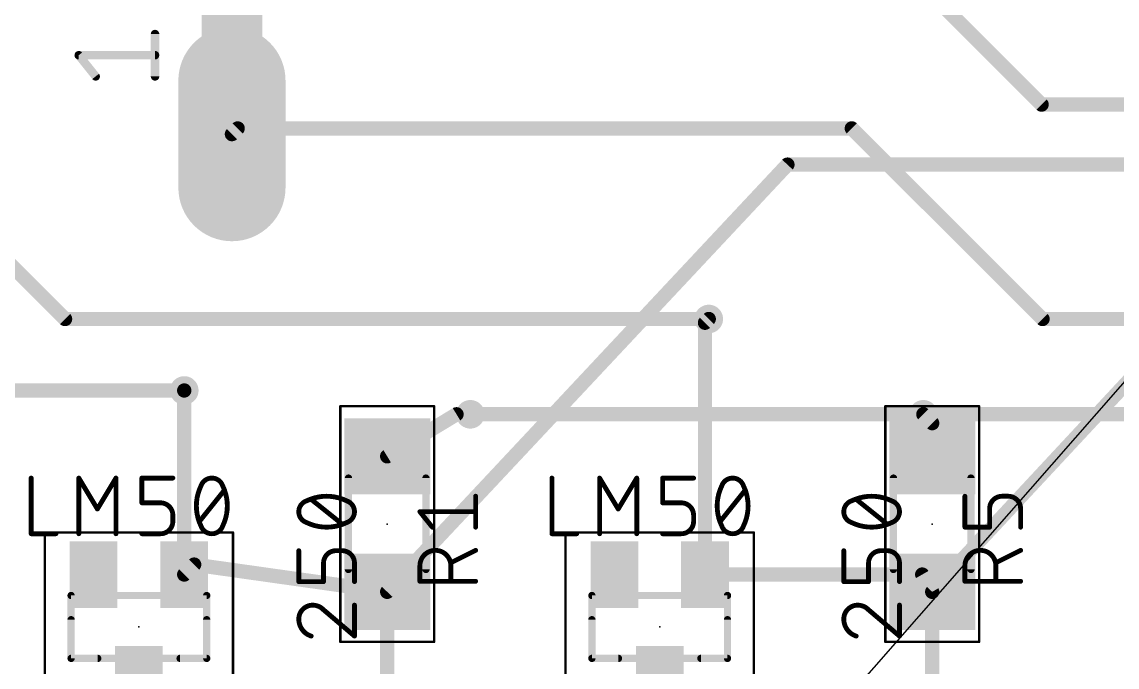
# Model space of a CAD drawing. Extents: x 38 to 139, y -3 to 81.
# Drawn here: x 72.1 to 95.06, y 41.19 to 54.74 of the extents above; entities that cross this region are included whole.
import ezdxf

# ---------------------------------------------------------------- set-up
doc = ezdxf.new("R2010")
doc.units = 0
for name, color, linetype in [('1', 12, 'CONTINUOUS'), ('16', 132, 'CONTINUOUS'), ('17', 110, 'CONTINUOUS'), ('18', 110, 'CONTINUOUS'), ('19', 53, 'CONTINUOUS'), ('21', 253, 'CONTINUOUS'), ('23', 53, 'CONTINUOUS'), ('25', 253, 'CONTINUOUS'), ('27', 253, 'CONTINUOUS'), ('39', 12, 'CONTINUOUS'), ('51', 253, 'CONTINUOUS')]:
    doc.layers.add(name, color=color, linetype=linetype)

# ---------------------------------------------------------------- blocks, each defined once
blk = doc.blocks.new('RECT')
blk.add_solid([(-0.5, -0.5), (0.5, -0.5), (-0.5, 0.5), (0.5, 0.5)])
blk = doc.blocks.new('LONGP100')
at = {"const_width": 1}
blk.add_lwpolyline([(-0.5, 0), (0.5, 0)], dxfattribs=at)
at = {"const_width": 0.5}
for points in [[(-0.5, 0.25, 1), (-0.5, -0.25)], [(0.5, -0.25, 1), (0.5, 0.25)]]:
    blk.add_lwpolyline(points, format="xyb", dxfattribs=at)
blk = doc.blocks.new('ROUNDV')
at = {"const_width": 0.5}
blk.add_lwpolyline([(0, -0.25, 1), (0, 0.25, 1), (0, -0.25)], format="xyb", dxfattribs=at)

msp = doc.modelspace()

# ---------------------------------------------------------------- linework, layer by layer
at = {"layer": '1', "const_width": 0.3}
for points in [[(79.756, 42.774), (88.15, 51.74)], [(88.15, 51.74), (109.278, 51.74)], [(91.186, 42.774), (98.78, 50.94)], [(86.421, 48.421), (86.5, 48.5)], [(86.421, 43.137), (86.421, 48.421)], [(75.499, 46.999), (75.5, 47)], [(75.499, 43.137), (75.499, 46.999)], [(79.756, 45.618), (81.21, 46.5)], [(81.21, 46.5), (81.5, 46.5)], [(91.186, 46.314), (91, 46.5)], [(91.186, 45.618), (91.186, 46.314)], [(75.708, 43.346), (75.499, 43.137)], [(79.756, 42.774), (75.708, 43.346)], [(86.421, 43.137), (90.977, 43.137)], [(90.977, 43.137), (91.186, 42.774)], [(79.756, 42.774), (79.756, 39.268)], [(91.186, 42.774), (91.186, 39.268)]]:
    msp.add_lwpolyline(points, dxfattribs=at)
at = {"layer": '1', "const_width": 0.15}
for points in [[(88.15, 51.815, 1), (88.15, 51.665)], [(88.2048, 51.6887, 1), (88.0952, 51.7913)], [(86.496, 48.421, 1), (86.346, 48.421)], [(86.368, 48.474, 1), (86.474, 48.368)], [(86.553, 48.447, 1), (86.447, 48.553)], [(75.574, 46.999, 1), (75.424, 46.999)], [(75.446, 47.052, 1), (75.552, 46.946)], [(75.553, 46.947, 1), (75.447, 47.053)], [(81.21, 46.575, 1), (81.21, 46.425)], [(81.2489, 46.4359, 1), (81.1711, 46.5641)], [(81.5, 46.425, 1), (81.5, 46.575)], [(91.053, 46.553, 1), (90.947, 46.447)], [(91.261, 46.314, 1), (91.111, 46.314)], [(91.133, 46.261, 1), (91.239, 46.367)], [(79.7171, 45.6821, 1), (79.7949, 45.5539)], [(91.111, 45.618, 1), (91.261, 45.618)], [(75.7185, 43.4203, 1), (75.6975, 43.2717)], [(75.761, 43.293, 1), (75.655, 43.399)], [(75.446, 43.19, 1), (75.552, 43.084)], [(75.424, 43.137, 1), (75.574, 43.137)], [(86.421, 43.212, 1), (86.421, 43.062)], [(86.346, 43.137, 1), (86.496, 43.137)], [(91.042, 43.1744, 1), (90.912, 43.0996)], [(90.977, 43.062, 1), (90.977, 43.212)], [(79.7012, 42.8253, 1), (79.8108, 42.7227)], [(79.831, 42.774, 1), (79.681, 42.774)], [(79.7455, 42.6997, 1), (79.7665, 42.8483)], [(91.261, 42.774, 1), (91.111, 42.774)], [(91.1311, 42.8251, 1), (91.2409, 42.7229)], [(91.121, 42.7366, 1), (91.251, 42.8114)]]:
    msp.add_lwpolyline(points, format="xyb", dxfattribs=at)
at = {"layer": '16', "const_width": 0.3}
for points in [[(93.48, 53), (78.86, 67.62)], [(98.5, 53), (93.48, 53)], [(73, 48.5), (69, 52.5)], [(76.62, 52.5), (76.5, 52.38)], [(89.5, 52.5), (76.62, 52.5)], [(93.5, 48.5), (89.5, 52.5)], [(86.5, 48.5), (73, 48.5)], [(98.5, 48.5), (93.5, 48.5)], [(75.5, 47), (58.5, 47)], [(81.5, 46.5), (91, 46.5)], [(91, 46.5), (101.5, 46.5)]]:
    msp.add_lwpolyline(points, dxfattribs=at)
at = {"layer": '16', "const_width": 0.15}
for points in [[(93.48, 53.075, 1), (93.48, 52.925)], [(93.427, 52.947, 1), (93.533, 53.053)], [(76.62, 52.575, 1), (76.62, 52.425)], [(76.673, 52.447, 1), (76.567, 52.553)], [(89.553, 52.553, 1), (89.447, 52.447)], [(89.5, 52.425, 1), (89.5, 52.575)], [(76.447, 52.433, 1), (76.553, 52.327)], [(73, 48.575, 1), (73, 48.425)], [(72.947, 48.447, 1), (73.053, 48.553)], [(86.5, 48.425, 1), (86.5, 48.575)], [(93.5, 48.575, 1), (93.5, 48.425)], [(93.447, 48.447, 1), (93.553, 48.553)], [(75.5, 46.925, 1), (75.5, 47.075)], [(81.5, 46.575, 1), (81.5, 46.425)], [(91, 46.575, 1), (91, 46.425)], [(91, 46.425, 1), (91, 46.575)]]:
    msp.add_lwpolyline(points, format="xyb", dxfattribs=at)
at = {"layer": '19'}
msp.add_line((63.5, 11), (122.08, 77.82), dxfattribs=at)
at = {"layer": '21', "const_width": 0.1524}
for points in [[(73.127, 41.377), (73.127, 42.189)], [(75.971, 42.189), (75.971, 41.377)], [(84.049, 41.377), (84.049, 42.189)], [(86.893, 42.189), (86.893, 41.377)], [(73.685, 41.377), (73.127, 41.377)], [(75.971, 41.377), (75.413, 41.377)], [(84.607, 41.377), (84.049, 41.377)], [(86.893, 41.377), (86.335, 41.377)]]:
    msp.add_lwpolyline(points, dxfattribs=at)
at = {"layer": '21', "const_width": 0.0762}
for points in [[(73.1651, 42.189, 1), (73.0889, 42.189)], [(76.0091, 42.189, 1), (75.9329, 42.189)], [(84.0871, 42.189, 1), (84.0109, 42.189)], [(86.9311, 42.189, 1), (86.8549, 42.189)], [(73.127, 41.4151, 1), (73.127, 41.3389)], [(73.0889, 41.377, 1), (73.1651, 41.377)], [(73.685, 41.3389, 1), (73.685, 41.4151)], [(75.413, 41.4151, 1), (75.413, 41.3389)], [(75.9329, 41.377, 1), (76.0091, 41.377)], [(75.971, 41.3389, 1), (75.971, 41.4151)], [(84.049, 41.4151, 1), (84.049, 41.3389)], [(84.0109, 41.377, 1), (84.0871, 41.377)], [(84.607, 41.3389, 1), (84.607, 41.4151)], [(86.335, 41.4151, 1), (86.335, 41.3389)], [(86.8549, 41.377, 1), (86.9311, 41.377)], [(86.893, 41.3389, 1), (86.893, 41.4151)]]:
    msp.add_lwpolyline(points, format="xyb", dxfattribs=at)
at = {"layer": '23'}
for p in [(79.756, 44.196), (91.186, 44.196), (74.549, 42.037), (85.471, 42.037)]:
    msp.add_point(p, dxfattribs=at)
at = {"layer": '25', "const_width": 0.1016}
for points in [[(81.6102, 44.1311), (81.6102, 44.7802)], [(91.8718, 44.1311), (91.8718, 44.7802)], [(92.7806, 44.7802), (92.6507, 44.7802)], [(92.3911, 44.5206), (92.3911, 44.1311)], [(93.0402, 44.1311), (93.0402, 44.5206)], [(80.7014, 44.1311), (80.4418, 44.4556)], [(80.4418, 44.4556), (81.6102, 44.4556)], [(92.3911, 44.1311), (91.8718, 44.1311)], [(81.6102, 43.6446), (81.0909, 43.3849)], [(93.0402, 43.6446), (92.5209, 43.3849)], [(80.4418, 42.9955), (80.4418, 43.32)], [(81.0909, 43.32), (81.0909, 42.9955)], [(91.8718, 42.9955), (91.8718, 43.32)], [(92.5209, 43.32), (92.5209, 42.9955)], [(81.6102, 42.9955), (80.4418, 42.9955)], [(93.0402, 42.9955), (91.8718, 42.9955)]]:
    msp.add_lwpolyline(points, dxfattribs=at)
at = {"layer": '25'}
for points, const_width in [([(81.6356, 44.7802, 1), (81.5848, 44.7802)], 0.0508), ([(91.8972, 44.7802, 1), (91.8464, 44.7802)], 0.0508), ([(92.6507, 44.7802, 0.4142), (92.3911, 44.5206)], 0.1016), ([(92.6507, 44.8056, 1), (92.6507, 44.7548)], 0.0508), ([(92.6507, 44.7548, 1), (92.6507, 44.8056)], 0.0508), ([(93.0402, 44.5206, 0.4142), (92.7806, 44.7802)], 0.1016), ([(92.7806, 44.8056, 1), (92.7806, 44.7548)], 0.0508), ([(92.7806, 44.7548, 1), (92.7806, 44.8056)], 0.0508), ([(92.4165, 44.5206, 1), (92.3657, 44.5206)], 0.0508), ([(93.0656, 44.5206, 1), (93.0148, 44.5206)], 0.0508), ([(80.4616, 44.4715, 1), (80.422, 44.4398)], 0.0508), ([(80.4418, 44.481, 1), (80.4418, 44.4302)], 0.0508), ([(81.6102, 44.4302, 1), (81.6102, 44.481)], 0.0508), ([(92.3657, 44.5206, 1), (92.4165, 44.5206)], 0.0508), ([(93.0148, 44.5206, 1), (93.0656, 44.5206)], 0.0508), ([(80.6816, 44.1152, 1), (80.7213, 44.147)], 0.0508), ([(81.5848, 44.1311, 1), (81.6356, 44.1311)], 0.0508), ([(91.8718, 44.1565, 1), (91.8718, 44.1057)], 0.0508), ([(91.8464, 44.1311, 1), (91.8972, 44.1311)], 0.0508), ([(92.3657, 44.1311, 1), (92.4165, 44.1311)], 0.0508), ([(92.3911, 44.1057, 1), (92.3911, 44.1565)], 0.0508), ([(93.0148, 44.1311, 1), (93.0656, 44.1311)], 0.0508), ([(81.0909, 43.32, 1), (80.4418, 43.32)], 0.1016), ([(81.6216, 43.6218, 1), (81.5988, 43.6673)], 0.0508), ([(92.5209, 43.32, 1), (91.8718, 43.32)], 0.1016), ([(93.0516, 43.6218, 1), (93.0288, 43.6673)], 0.0508), ([(81.0796, 43.4076, 1), (81.1023, 43.3622)], 0.0508), ([(92.5096, 43.4076, 1), (92.5323, 43.3622)], 0.0508), ([(80.4672, 43.32, 1), (80.4164, 43.32)], 0.0508), ([(80.4164, 43.32, 1), (80.4672, 43.32)], 0.0508), ([(81.1163, 43.32, 1), (81.0655, 43.32)], 0.0508), ([(81.0655, 43.32, 1), (81.1163, 43.32)], 0.0508), ([(91.8972, 43.32, 1), (91.8464, 43.32)], 0.0508), ([(91.8464, 43.32, 1), (91.8972, 43.32)], 0.0508), ([(92.5463, 43.32, 1), (92.4955, 43.32)], 0.0508), ([(92.4955, 43.32, 1), (92.5463, 43.32)], 0.0508), ([(80.4418, 43.0209, 1), (80.4418, 42.9701)], 0.0508), ([(80.4164, 42.9955, 1), (80.4672, 42.9955)], 0.0508), ([(81.0655, 42.9955, 1), (81.1163, 42.9955)], 0.0508), ([(81.6102, 42.9701, 1), (81.6102, 43.0209)], 0.0508), ([(91.8718, 43.0209, 1), (91.8718, 42.9701)], 0.0508), ([(91.8464, 42.9955, 1), (91.8972, 42.9955)], 0.0508), ([(92.4955, 42.9955, 1), (92.5463, 42.9955)], 0.0508), ([(93.0402, 42.9701, 1), (93.0402, 43.0209)], 0.0508)]:
    msp.add_lwpolyline(points, format="xyb", dxfattribs=dict(at, const_width=const_width))
at = {"layer": '27'}
for points, const_width in [([(74.8871, 53.5915), (74.8871, 54.4805)], 0.1778), ([(73.6425, 53.5915), (73.2869, 54.036)], 0.1778), ([(73.2869, 54.036), (74.8871, 54.036)], 0.1778), ([(72.2893, 45.1612), (72.2893, 43.9928)], 0.1016), ([(73.2889, 43.9928), (73.2889, 45.1612)], 0.1016), ([(73.2889, 45.1612), (73.6784, 44.5121)], 0.1016), ([(73.6784, 44.5121), (74.0678, 45.1612)], 0.1016), ([(74.0678, 45.1612), (74.0678, 43.9928)], 0.1016), ([(74.6111, 44.6419), (74.6111, 45.1612)], 0.1016), ([(74.6111, 45.1612), (75.2602, 45.1612)], 0.1016), ([(83.2113, 45.1612), (83.2113, 43.9928)], 0.1016), ([(84.2109, 43.9928), (84.2109, 45.1612)], 0.1016), ([(84.2109, 45.1612), (84.6004, 44.5121)], 0.1016), ([(84.6004, 44.5121), (84.9898, 45.1612)], 0.1016), ([(84.9898, 45.1612), (84.9898, 43.9928)], 0.1016), ([(85.5331, 44.6419), (85.5331, 45.1612)], 0.1016), ([(85.5331, 45.1612), (86.1822, 45.1612)], 0.1016), ([(75.819, 44.2524), (76.3383, 44.9016)], 0.1016), ([(86.741, 44.2524), (87.2603, 44.9016)], 0.1016), ([(75.0006, 44.6419), (74.6111, 44.6419)], 0.1016), ([(78.8106, 44.196), (78.1614, 44.7153)], 0.1016), ([(85.9226, 44.6419), (85.5331, 44.6419)], 0.1016), ([(90.2406, 44.196), (89.5914, 44.7153)], 0.1016), ([(75.2602, 44.2524), (75.2602, 44.3823)], 0.1016), ([(86.1822, 44.2524), (86.1822, 44.3823)], 0.1016), ([(72.2893, 43.9928), (72.8085, 43.9928)], 0.1016), ([(74.6111, 43.9928), (75.0006, 43.9928)], 0.1016), ([(83.2113, 43.9928), (83.7305, 43.9928)], 0.1016), ([(85.5331, 43.9928), (85.9226, 43.9928)], 0.1016), ([(77.9018, 42.9881), (77.9018, 43.6372)], 0.1016), ([(78.8106, 43.6372), (78.6807, 43.6372)], 0.1016), ([(89.3318, 42.9881), (89.3318, 43.6372)], 0.1016), ([(90.2406, 43.6372), (90.1107, 43.6372)], 0.1016), ([(78.4211, 43.3776), (78.4211, 42.9881)], 0.1016), ([(79.0702, 42.9881), (79.0702, 43.3776)], 0.1016), ([(89.8511, 43.3776), (89.8511, 42.9881)], 0.1016), ([(90.5002, 42.9881), (90.5002, 43.3776)], 0.1016), ([(78.4211, 42.9881), (77.9018, 42.9881)], 0.1016), ([(89.8511, 42.9881), (89.3318, 42.9881)], 0.1016), ([(79.0702, 41.8451), (79.0702, 42.4942)], 0.1016), ([(90.5002, 41.8451), (90.5002, 42.4942)], 0.1016), ([(78.4211, 42.3968), (79.0702, 41.8451)], 0.1016), ([(89.8511, 42.3968), (90.5002, 41.8451)], 0.1016)]:
    msp.add_lwpolyline(points, dxfattribs=dict(at, const_width=const_width))
for points, const_width in [([(74.9316, 54.4805, 1), (74.8427, 54.4805)], 0.0889), ([(73.3216, 54.0637, 1), (73.2522, 54.0082)], 0.0889), ([(73.2869, 54.0804, 1), (73.2869, 53.9915)], 0.0889), ([(74.8871, 53.9915, 1), (74.8871, 54.0804)], 0.0889), ([(73.6078, 53.5637, 1), (73.6772, 53.6192)], 0.0889), ([(74.8427, 53.5915, 1), (74.9316, 53.5915)], 0.0889), ([(72.3147, 45.1612, 1), (72.2639, 45.1612)], 0.0508), ([(73.3143, 45.1612, 1), (73.2635, 45.1612)], 0.0508), ([(73.3107, 45.1743, 1), (73.2671, 45.1481)], 0.0508), ([(74.0932, 45.1612, 1), (74.0424, 45.1612)], 0.0508), ([(74.0896, 45.1481, 1), (74.046, 45.1743)], 0.0508), ([(74.6365, 45.1612, 1), (74.5857, 45.1612)], 0.0508), ([(74.6111, 45.1866, 1), (74.6111, 45.1358)], 0.0508), ([(75.2602, 45.1358, 1), (75.2602, 45.1866)], 0.0508), ([(75.8515, 44.9989, 0.1139), (75.7541, 44.577)], 0.1016), ([(75.8274, 45.0072, 1), (75.8755, 44.9907)], 0.0508), ([(76.0786, 45.1612, 0.3205), (75.8515, 44.9989)], 0.1016), ([(75.8743, 44.9878, 1), (75.8286, 45.0101)], 0.0508), ([(76.3058, 44.9989, 0.3205), (76.0786, 45.1612)], 0.1016), ([(76.0786, 45.1866, 1), (76.0786, 45.1358)], 0.0508), ([(76.0786, 45.1358, 1), (76.0786, 45.1866)], 0.0508), ([(76.3287, 45.0101, 1), (76.283, 44.9878)], 0.0508), ([(76.4032, 44.577, 0.1139), (76.3058, 44.9989)], 0.1016), ([(76.2818, 44.9907, 1), (76.3299, 45.0072)], 0.0508), ([(83.2367, 45.1612, 1), (83.1859, 45.1612)], 0.0508), ([(84.2363, 45.1612, 1), (84.1855, 45.1612)], 0.0508), ([(84.2327, 45.1743, 1), (84.1891, 45.1481)], 0.0508), ([(85.0152, 45.1612, 1), (84.9644, 45.1612)], 0.0508), ([(85.0116, 45.1481, 1), (84.968, 45.1743)], 0.0508), ([(85.5585, 45.1612, 1), (85.5077, 45.1612)], 0.0508), ([(85.5331, 45.1866, 1), (85.5331, 45.1358)], 0.0508), ([(86.1822, 45.1358, 1), (86.1822, 45.1866)], 0.0508), ([(86.7735, 44.9989, 0.1139), (86.6761, 44.577)], 0.1016), ([(86.7494, 45.0072, 1), (86.7975, 44.9907)], 0.0508), ([(87.0006, 45.1612, 0.3205), (86.7735, 44.9989)], 0.1016), ([(86.7963, 44.9878, 1), (86.7506, 45.0101)], 0.0508), ([(87.2278, 44.9989, 0.3205), (87.0006, 45.1612)], 0.1016), ([(87.0006, 45.1866, 1), (87.0006, 45.1358)], 0.0508), ([(87.0006, 45.1358, 1), (87.0006, 45.1866)], 0.0508), ([(87.2507, 45.0101, 1), (87.205, 44.9878)], 0.0508), ([(87.3252, 44.577, 0.1139), (87.2278, 44.9989)], 0.1016), ([(87.2038, 44.9907, 1), (87.2519, 45.0072)], 0.0508), ([(76.3581, 44.8857, 1), (76.3185, 44.9174)], 0.0508), ([(78.486, 44.7802, 0.1139), (78.0641, 44.6828)], 0.1016), ([(78.9079, 44.6828, 0.1139), (78.486, 44.7802)], 0.1016), ([(78.486, 44.8056, 1), (78.486, 44.7548)], 0.0508), ([(78.486, 44.7548, 1), (78.486, 44.8056)], 0.0508), ([(87.2801, 44.8857, 1), (87.2405, 44.9174)], 0.0508), ([(89.916, 44.7802, 0.1139), (89.4941, 44.6828)], 0.1016), ([(90.3379, 44.6828, 0.1139), (89.916, 44.7802)], 0.1016), ([(89.916, 44.8056, 1), (89.916, 44.7548)], 0.0508), ([(89.916, 44.7548, 1), (89.916, 44.8056)], 0.0508), ([(74.6111, 44.6673, 1), (74.6111, 44.6165)], 0.0508), ([(74.5857, 44.6419, 1), (74.6365, 44.6419)], 0.0508), ([(75.2602, 44.3823, 0.4142), (75.0006, 44.6419)], 0.1016), ([(75.0006, 44.6673, 1), (75.0006, 44.6165)], 0.0508), ([(75.0006, 44.6165, 1), (75.0006, 44.6673)], 0.0508), ([(75.7541, 44.577, 0.1139), (75.8515, 44.1551)], 0.1016), ([(75.7795, 44.577, 1), (75.7287, 44.577)], 0.0508), ([(75.7287, 44.577, 1), (75.7795, 44.577)], 0.0508), ([(76.3058, 44.1551, 0.1139), (76.4032, 44.577)], 0.1016), ([(76.4286, 44.577, 1), (76.3778, 44.577)], 0.0508), ([(76.3778, 44.577, 1), (76.4286, 44.577)], 0.0508), ([(78.0641, 44.6828, 0.3205), (77.9018, 44.4556)], 0.1016), ([(78.0529, 44.7057, 1), (78.0752, 44.66)], 0.0508), ([(78.0723, 44.6588, 1), (78.0558, 44.7069)], 0.0508), ([(78.1773, 44.7351, 1), (78.1456, 44.6955)], 0.0508), ([(78.9162, 44.7069, 1), (78.8997, 44.6588)], 0.0508), ([(79.0702, 44.4556, 0.3205), (78.9079, 44.6828)], 0.1016), ([(78.8968, 44.66, 1), (78.9191, 44.7057)], 0.0508), ([(85.5331, 44.6673, 1), (85.5331, 44.6165)], 0.0508), ([(85.5077, 44.6419, 1), (85.5585, 44.6419)], 0.0508), ([(86.1822, 44.3823, 0.4142), (85.9226, 44.6419)], 0.1016), ([(85.9226, 44.6673, 1), (85.9226, 44.6165)], 0.0508), ([(85.9226, 44.6165, 1), (85.9226, 44.6673)], 0.0508), ([(86.6761, 44.577, 0.1139), (86.7735, 44.1551)], 0.1016), ([(86.7015, 44.577, 1), (86.6507, 44.577)], 0.0508), ([(86.6507, 44.577, 1), (86.7015, 44.577)], 0.0508), ([(87.2278, 44.1551, 0.1139), (87.3252, 44.577)], 0.1016), ([(87.3506, 44.577, 1), (87.2998, 44.577)], 0.0508), ([(87.2998, 44.577, 1), (87.3506, 44.577)], 0.0508), ([(89.4941, 44.6828, 0.3205), (89.3318, 44.4556)], 0.1016), ([(89.4829, 44.7057, 1), (89.5052, 44.66)], 0.0508), ([(89.5023, 44.6588, 1), (89.4858, 44.7069)], 0.0508), ([(89.6073, 44.7351, 1), (89.5756, 44.6955)], 0.0508), ([(90.3462, 44.7069, 1), (90.3297, 44.6588)], 0.0508), ([(90.5002, 44.4556, 0.3205), (90.3379, 44.6828)], 0.1016), ([(90.3268, 44.66, 1), (90.3491, 44.7057)], 0.0508), ([(73.6566, 44.5252, 1), (73.7001, 44.499)], 0.0508), ([(73.6566, 44.499, 1), (73.7001, 44.5252)], 0.0508), ([(75.2856, 44.3823, 1), (75.2348, 44.3823)], 0.0508), ([(75.2348, 44.3823, 1), (75.2856, 44.3823)], 0.0508), ([(77.9018, 44.4556, 0.3205), (78.0641, 44.2285)], 0.1016), ([(77.9272, 44.4556, 1), (77.8764, 44.4556)], 0.0508), ([(77.8764, 44.4556, 1), (77.9272, 44.4556)], 0.0508), ([(78.9079, 44.2285, 0.3205), (79.0702, 44.4556)], 0.1016), ([(79.0956, 44.4556, 1), (79.0448, 44.4556)], 0.0508), ([(79.0448, 44.4556, 1), (79.0956, 44.4556)], 0.0508), ([(84.5786, 44.5252, 1), (84.6221, 44.499)], 0.0508), ([(84.5786, 44.499, 1), (84.6221, 44.5252)], 0.0508), ([(86.2076, 44.3823, 1), (86.1568, 44.3823)], 0.0508), ([(86.1568, 44.3823, 1), (86.2076, 44.3823)], 0.0508), ([(89.3318, 44.4556, 0.3205), (89.4941, 44.2285)], 0.1016), ([(89.3572, 44.4556, 1), (89.3064, 44.4556)], 0.0508), ([(89.3064, 44.4556, 1), (89.3572, 44.4556)], 0.0508), ([(90.3379, 44.2285, 0.3205), (90.5002, 44.4556)], 0.1016), ([(90.5256, 44.4556, 1), (90.4748, 44.4556)], 0.0508), ([(90.4748, 44.4556, 1), (90.5256, 44.4556)], 0.0508), ([(75.0006, 43.9928, 0.4142), (75.2602, 44.2524)], 0.1016), ([(75.2856, 44.2524, 1), (75.2348, 44.2524)], 0.0508), ([(75.2348, 44.2524, 1), (75.2856, 44.2524)], 0.0508), ([(75.7992, 44.2683, 1), (75.8388, 44.2366)], 0.0508), ([(75.8755, 44.1633, 1), (75.8274, 44.1468)], 0.0508), ([(75.8515, 44.1551, 0.3205), (76.0786, 43.9928)], 0.1016), ([(75.8286, 44.1439, 1), (75.8743, 44.1662)], 0.0508), ([(76.0786, 43.9928, 0.3205), (76.3058, 44.1551)], 0.1016), ([(76.283, 44.1662, 1), (76.3287, 44.1439)], 0.0508), ([(76.3299, 44.1468, 1), (76.2818, 44.1633)], 0.0508), ([(78.0752, 44.2513, 1), (78.0529, 44.2056)], 0.0508), ([(78.0641, 44.2285, 0.1139), (78.486, 44.1311)], 0.1016), ([(78.0558, 44.2044, 1), (78.0723, 44.2525)], 0.0508), ([(78.486, 44.1311, 0.1139), (78.9079, 44.2285)], 0.1016), ([(78.486, 44.1565, 1), (78.486, 44.1057)], 0.0508), ([(78.486, 44.1057, 1), (78.486, 44.1565)], 0.0508), ([(78.7947, 44.1762, 1), (78.8264, 44.2158)], 0.0508), ([(78.8997, 44.2525, 1), (78.9162, 44.2044)], 0.0508), ([(78.9191, 44.2056, 1), (78.8968, 44.2513)], 0.0508), ([(85.9226, 43.9928, 0.4142), (86.1822, 44.2524)], 0.1016), ([(86.2076, 44.2524, 1), (86.1568, 44.2524)], 0.0508), ([(86.1568, 44.2524, 1), (86.2076, 44.2524)], 0.0508), ([(86.7212, 44.2683, 1), (86.7608, 44.2366)], 0.0508), ([(86.7975, 44.1633, 1), (86.7494, 44.1468)], 0.0508), ([(86.7735, 44.1551, 0.3205), (87.0006, 43.9928)], 0.1016), ([(86.7506, 44.1439, 1), (86.7963, 44.1662)], 0.0508), ([(87.0006, 43.9928, 0.3205), (87.2278, 44.1551)], 0.1016), ([(87.205, 44.1662, 1), (87.2507, 44.1439)], 0.0508), ([(87.2519, 44.1468, 1), (87.2038, 44.1633)], 0.0508), ([(89.5052, 44.2513, 1), (89.4829, 44.2056)], 0.0508), ([(89.4941, 44.2285, 0.1139), (89.916, 44.1311)], 0.1016), ([(89.4858, 44.2044, 1), (89.5023, 44.2525)], 0.0508), ([(89.916, 44.1311, 0.1139), (90.3379, 44.2285)], 0.1016), ([(89.916, 44.1565, 1), (89.916, 44.1057)], 0.0508), ([(89.916, 44.1057, 1), (89.916, 44.1565)], 0.0508), ([(90.2247, 44.1762, 1), (90.2564, 44.2158)], 0.0508), ([(90.3297, 44.2525, 1), (90.3462, 44.2044)], 0.0508), ([(90.3491, 44.2056, 1), (90.3268, 44.2513)], 0.0508), ([(72.2893, 44.0182, 1), (72.2893, 43.9674)], 0.0508), ([(72.2639, 43.9928, 1), (72.3147, 43.9928)], 0.0508), ([(72.8085, 43.9674, 1), (72.8085, 44.0182)], 0.0508), ([(73.2635, 43.9928, 1), (73.3143, 43.9928)], 0.0508), ([(74.0424, 43.9928, 1), (74.0932, 43.9928)], 0.0508), ([(74.6111, 44.0182, 1), (74.6111, 43.9674)], 0.0508), ([(75.0006, 44.0182, 1), (75.0006, 43.9674)], 0.0508), ([(75.0006, 43.9674, 1), (75.0006, 44.0182)], 0.0508), ([(76.0786, 44.0182, 1), (76.0786, 43.9674)], 0.0508), ([(76.0786, 43.9674, 1), (76.0786, 44.0182)], 0.0508), ([(83.2113, 44.0182, 1), (83.2113, 43.9674)], 0.0508), ([(83.1859, 43.9928, 1), (83.2367, 43.9928)], 0.0508), ([(83.7305, 43.9674, 1), (83.7305, 44.0182)], 0.0508), ([(84.1855, 43.9928, 1), (84.2363, 43.9928)], 0.0508), ([(84.9644, 43.9928, 1), (85.0152, 43.9928)], 0.0508), ([(85.5331, 44.0182, 1), (85.5331, 43.9674)], 0.0508), ([(85.9226, 44.0182, 1), (85.9226, 43.9674)], 0.0508), ([(85.9226, 43.9674, 1), (85.9226, 44.0182)], 0.0508), ([(87.0006, 44.0182, 1), (87.0006, 43.9674)], 0.0508), ([(87.0006, 43.9674, 1), (87.0006, 44.0182)], 0.0508), ([(77.9272, 43.6372, 1), (77.8764, 43.6372)], 0.0508), ([(78.6807, 43.6372, 0.4142), (78.4211, 43.3776)], 0.1016), ([(78.6807, 43.6626, 1), (78.6807, 43.6118)], 0.0508), ([(78.6807, 43.6118, 1), (78.6807, 43.6626)], 0.0508), ([(79.0702, 43.3776, 0.4142), (78.8106, 43.6372)], 0.1016), ([(78.8106, 43.6626, 1), (78.8106, 43.6118)], 0.0508), ([(78.8106, 43.6118, 1), (78.8106, 43.6626)], 0.0508), ([(89.3572, 43.6372, 1), (89.3064, 43.6372)], 0.0508), ([(90.1107, 43.6372, 0.4142), (89.8511, 43.3776)], 0.1016), ([(90.1107, 43.6626, 1), (90.1107, 43.6118)], 0.0508), ([(90.1107, 43.6118, 1), (90.1107, 43.6626)], 0.0508), ([(90.5002, 43.3776, 0.4142), (90.2406, 43.6372)], 0.1016), ([(90.2406, 43.6626, 1), (90.2406, 43.6118)], 0.0508), ([(90.2406, 43.6118, 1), (90.2406, 43.6626)], 0.0508), ([(78.4465, 43.3776, 1), (78.3957, 43.3776)], 0.0508), ([(79.0956, 43.3776, 1), (79.0448, 43.3776)], 0.0508), ([(89.8765, 43.3776, 1), (89.8257, 43.3776)], 0.0508), ([(90.5256, 43.3776, 1), (90.4748, 43.3776)], 0.0508), ([(78.3957, 43.3776, 1), (78.4465, 43.3776)], 0.0508), ([(79.0448, 43.3776, 1), (79.0956, 43.3776)], 0.0508), ([(89.8257, 43.3776, 1), (89.8765, 43.3776)], 0.0508), ([(90.4748, 43.3776, 1), (90.5256, 43.3776)], 0.0508), ([(77.9018, 43.0135, 1), (77.9018, 42.9627)], 0.0508), ([(77.8764, 42.9881, 1), (77.9272, 42.9881)], 0.0508), ([(78.3957, 42.9881, 1), (78.4465, 42.9881)], 0.0508), ([(78.4211, 42.9627, 1), (78.4211, 43.0135)], 0.0508), ([(79.0448, 42.9881, 1), (79.0956, 42.9881)], 0.0508), ([(89.3318, 43.0135, 1), (89.3318, 42.9627)], 0.0508), ([(89.3064, 42.9881, 1), (89.3572, 42.9881)], 0.0508), ([(89.8257, 42.9881, 1), (89.8765, 42.9881)], 0.0508), ([(89.8511, 42.9627, 1), (89.8511, 43.0135)], 0.0508), ([(90.4748, 42.9881, 1), (90.5256, 42.9881)], 0.0508), ([(78.1939, 42.4942, 0.4142), (77.9018, 42.2021)], 0.1016), ([(78.4211, 42.3968, 0.2053), (78.1939, 42.4942)], 0.1016), ([(78.1939, 42.5196, 1), (78.1939, 42.4688)], 0.0508), ([(78.1939, 42.4688, 1), (78.1939, 42.5196)], 0.0508), ([(79.0956, 42.4942, 1), (79.0448, 42.4942)], 0.0508), ([(89.6239, 42.4942, 0.4142), (89.3318, 42.2021)], 0.1016), ([(89.8511, 42.3968, 0.2053), (89.6239, 42.4942)], 0.1016), ([(89.6239, 42.5196, 1), (89.6239, 42.4688)], 0.0508), ([(89.6239, 42.4688, 1), (89.6239, 42.5196)], 0.0508), ([(90.5256, 42.4942, 1), (90.4748, 42.4942)], 0.0508), ([(78.4375, 42.4162, 1), (78.4046, 42.3775)], 0.0508), ([(78.4027, 42.3793, 1), (78.4395, 42.4144)], 0.0508), ([(89.8675, 42.4162, 1), (89.8346, 42.3775)], 0.0508), ([(89.8327, 42.3793, 1), (89.8695, 42.4144)], 0.0508), ([(77.9018, 42.2021, 0.3252), (78.1614, 41.8451)], 0.1016), ([(77.9272, 42.2021, 1), (77.8764, 42.2021)], 0.0508), ([(77.8764, 42.2021, 1), (77.9272, 42.2021)], 0.0508), ([(89.3318, 42.2021, 0.3252), (89.5914, 41.8451)], 0.1016), ([(89.3572, 42.2021, 1), (89.3064, 42.2021)], 0.0508), ([(89.3064, 42.2021, 1), (89.3572, 42.2021)], 0.0508), ([(78.1536, 41.8209, 1), (78.1693, 41.8693)], 0.0508), ([(79.0448, 41.8451, 1), (79.0956, 41.8451)], 0.0508), ([(79.0537, 41.8257, 1), (79.0867, 41.8645)], 0.0508), ([(89.5836, 41.8209, 1), (89.5993, 41.8693)], 0.0508), ([(90.4748, 41.8451, 1), (90.5256, 41.8451)], 0.0508), ([(90.4837, 41.8257, 1), (90.5167, 41.8645)], 0.0508)]:
    msp.add_lwpolyline(points, format="xyb", dxfattribs=dict(at, const_width=const_width))
at = {"layer": '39', "const_width": 0.0508}
for points in [[(78.773, 41.723), (78.773, 46.669)], [(78.773, 46.669), (80.739, 46.669)], [(80.739, 46.669), (80.739, 41.723)], [(90.203, 41.723), (90.203, 46.669)], [(90.203, 46.669), (92.169, 46.669)], [(92.169, 46.669), (92.169, 41.723)], [(72.576, 44.02), (76.522, 44.02)], [(72.576, 40.054), (72.576, 44.02)], [(76.522, 44.02), (76.522, 40.054)], [(83.498, 44.02), (87.444, 44.02)], [(83.498, 40.054), (83.498, 44.02)], [(87.444, 44.02), (87.444, 40.054)], [(80.739, 41.723), (78.773, 41.723)], [(92.169, 41.723), (90.203, 41.723)]]:
    msp.add_lwpolyline(points, dxfattribs=at)
at = {"layer": '39', "const_width": 0.0254}
for points in [[(78.7857, 46.669, 1), (78.7603, 46.669)], [(78.773, 46.6817, 1), (78.773, 46.6563)], [(80.7517, 46.669, 1), (80.7263, 46.669)], [(80.739, 46.6563, 1), (80.739, 46.6817)], [(90.2157, 46.669, 1), (90.1903, 46.669)], [(90.203, 46.6817, 1), (90.203, 46.6563)], [(92.1817, 46.669, 1), (92.1563, 46.669)], [(92.169, 46.6563, 1), (92.169, 46.6817)], [(72.576, 44.0327, 1), (72.576, 44.0073)], [(72.5887, 44.02, 1), (72.5633, 44.02)], [(76.5347, 44.02, 1), (76.5093, 44.02)], [(76.522, 44.0073, 1), (76.522, 44.0327)], [(83.498, 44.0327, 1), (83.498, 44.0073)], [(83.5107, 44.02, 1), (83.4853, 44.02)], [(87.4567, 44.02, 1), (87.4313, 44.02)], [(87.444, 44.0073, 1), (87.444, 44.0327)], [(78.773, 41.7357, 1), (78.773, 41.7103)], [(78.7603, 41.723, 1), (78.7857, 41.723)], [(80.7263, 41.723, 1), (80.7517, 41.723)], [(80.739, 41.7103, 1), (80.739, 41.7357)], [(90.203, 41.7357, 1), (90.203, 41.7103)], [(90.1903, 41.723, 1), (90.2157, 41.723)], [(92.1563, 41.723, 1), (92.1817, 41.723)], [(92.169, 41.7103, 1), (92.169, 41.7357)]]:
    msp.add_lwpolyline(points, format="xyb", dxfattribs=at)
at = {"layer": '51'}
for points, const_width in [([(76.5, 52.38), (76.5, 53.777)], 1.27), ([(78.9432, 43.2435), (78.9432, 45.1612)], 0.1524), ([(80.5688, 43.2435), (80.5688, 45.1612)], 0.1524), ([(90.3732, 43.2435), (90.3732, 45.1612)], 0.1524), ([(91.9988, 43.2435), (91.9988, 45.1612)], 0.1524), ([(73.127, 41.377), (73.127, 42.697)], 0.1524), ([(73.127, 42.697), (75.971, 42.697)], 0.1524), ([(75.971, 42.697), (75.971, 41.377)], 0.1524), ([(84.049, 41.377), (84.049, 42.697)], 0.1524), ([(84.049, 42.697), (86.893, 42.697)], 0.1524), ([(86.893, 42.697), (86.893, 41.377)], 0.1524), ([(75.971, 41.377), (73.127, 41.377)], 0.1524), ([(86.893, 41.377), (84.049, 41.377)], 0.1524)]:
    msp.add_lwpolyline(points, dxfattribs=dict(at, const_width=const_width))
for points, const_width in [([(76.8175, 53.777, 1), (76.1825, 53.777)], 0.635), ([(76.1825, 52.38, 1), (76.8175, 52.38)], 0.635), ([(78.9813, 45.1612, 1), (78.9051, 45.1612)], 0.0762), ([(80.6069, 45.1612, 1), (80.5307, 45.1612)], 0.0762), ([(90.4113, 45.1612, 1), (90.3351, 45.1612)], 0.0762), ([(92.0369, 45.1612, 1), (91.9607, 45.1612)], 0.0762), ([(78.9051, 43.2435, 1), (78.9813, 43.2435)], 0.0762), ([(80.5307, 43.2435, 1), (80.6069, 43.2435)], 0.0762), ([(90.3351, 43.2435, 1), (90.4113, 43.2435)], 0.0762), ([(91.9607, 43.2435, 1), (92.0369, 43.2435)], 0.0762), ([(73.1651, 42.697, 1), (73.0889, 42.697)], 0.0762), ([(73.127, 42.7351, 1), (73.127, 42.6589)], 0.0762), ([(76.0091, 42.697, 1), (75.9329, 42.697)], 0.0762), ([(75.971, 42.6589, 1), (75.971, 42.7351)], 0.0762), ([(84.0871, 42.697, 1), (84.0109, 42.697)], 0.0762), ([(84.049, 42.7351, 1), (84.049, 42.6589)], 0.0762), ([(86.9311, 42.697, 1), (86.8549, 42.697)], 0.0762), ([(86.893, 42.6589, 1), (86.893, 42.7351)], 0.0762), ([(73.127, 41.4151, 1), (73.127, 41.3389)], 0.0762), ([(73.0889, 41.377, 1), (73.1651, 41.377)], 0.0762), ([(75.9329, 41.377, 1), (76.0091, 41.377)], 0.0762), ([(75.971, 41.3389, 1), (75.971, 41.4151)], 0.0762), ([(84.049, 41.4151, 1), (84.049, 41.3389)], 0.0762), ([(84.0109, 41.377, 1), (84.0871, 41.377)], 0.0762), ([(86.8549, 41.377, 1), (86.9311, 41.377)], 0.0762), ([(86.893, 41.3389, 1), (86.893, 41.4151)], 0.0762)]:
    msp.add_lwpolyline(points, format="xyb", dxfattribs=dict(at, const_width=const_width))

# ---------------------------------------------------------------- block references
at = {"layer": '1', "xscale": 1.6, "yscale": 1.803, "rotation": 270}
for p in [(79.756, 45.618), (91.186, 45.618), (79.756, 42.774), (91.186, 42.774)]:
    msp.add_blockref('RECT', p, dxfattribs=at)
at = {"layer": '1', "yscale": 1.4, "rotation": 180}
for p in [(73.599, 43.137), (75.499, 43.137), (84.521, 43.137), (86.421, 43.137), (74.549, 40.937), (85.471, 40.937)]:
    msp.add_blockref('RECT', p, dxfattribs=at)
at = {"layer": '17', "xscale": 2.2479, "yscale": 2.2479, "rotation": 270}
msp.add_blockref('LONGP100', (76.5, 52.38), dxfattribs=at)
msp.add_blockref('LONGP100', (76.5, 52.38), dxfattribs=at)
at = {"layer": '18', "xscale": 0.6, "yscale": 0.6}
for p in [(86.5, 48.5), (86.5, 48.5), (75.5, 47), (75.5, 47), (81.5, 46.5), (81.5, 46.5), (91, 46.5), (91, 46.5)]:
    msp.add_blockref('ROUNDV', p, dxfattribs=at)
at = {"layer": '21', "xscale": 0.889, "yscale": 1.27, "rotation": 270}
msp.add_blockref('RECT', (76.5, 54.4755), dxfattribs=at)
at = {"layer": '51'}
for p, xscale, yscale, rotation in [((79.756, 45.5168), 0.7366, 1.7526, 270), ((91.186, 45.5168), 0.7366, 1.7526, 270), ((73.6092, 43.0403), 0.4572, 0.5842, 180), ((75.4888, 43.0403), 0.4572, 0.5842, 180), ((79.756, 42.8752), 0.7366, 1.7526, 270), ((84.5312, 43.0403), 0.4572, 0.5842, 180), ((86.4108, 43.0403), 0.4572, 0.5842, 180), ((91.186, 42.8752), 0.7366, 1.7526, 270), ((74.549, 41.0337), 0.4572, 0.5842, 180), ((85.471, 41.0337), 0.4572, 0.5842, 180)]:
    msp.add_blockref('RECT', p, dxfattribs=dict(at, xscale=xscale, yscale=yscale, rotation=rotation))

doc.saveas('drawing.dxf')
